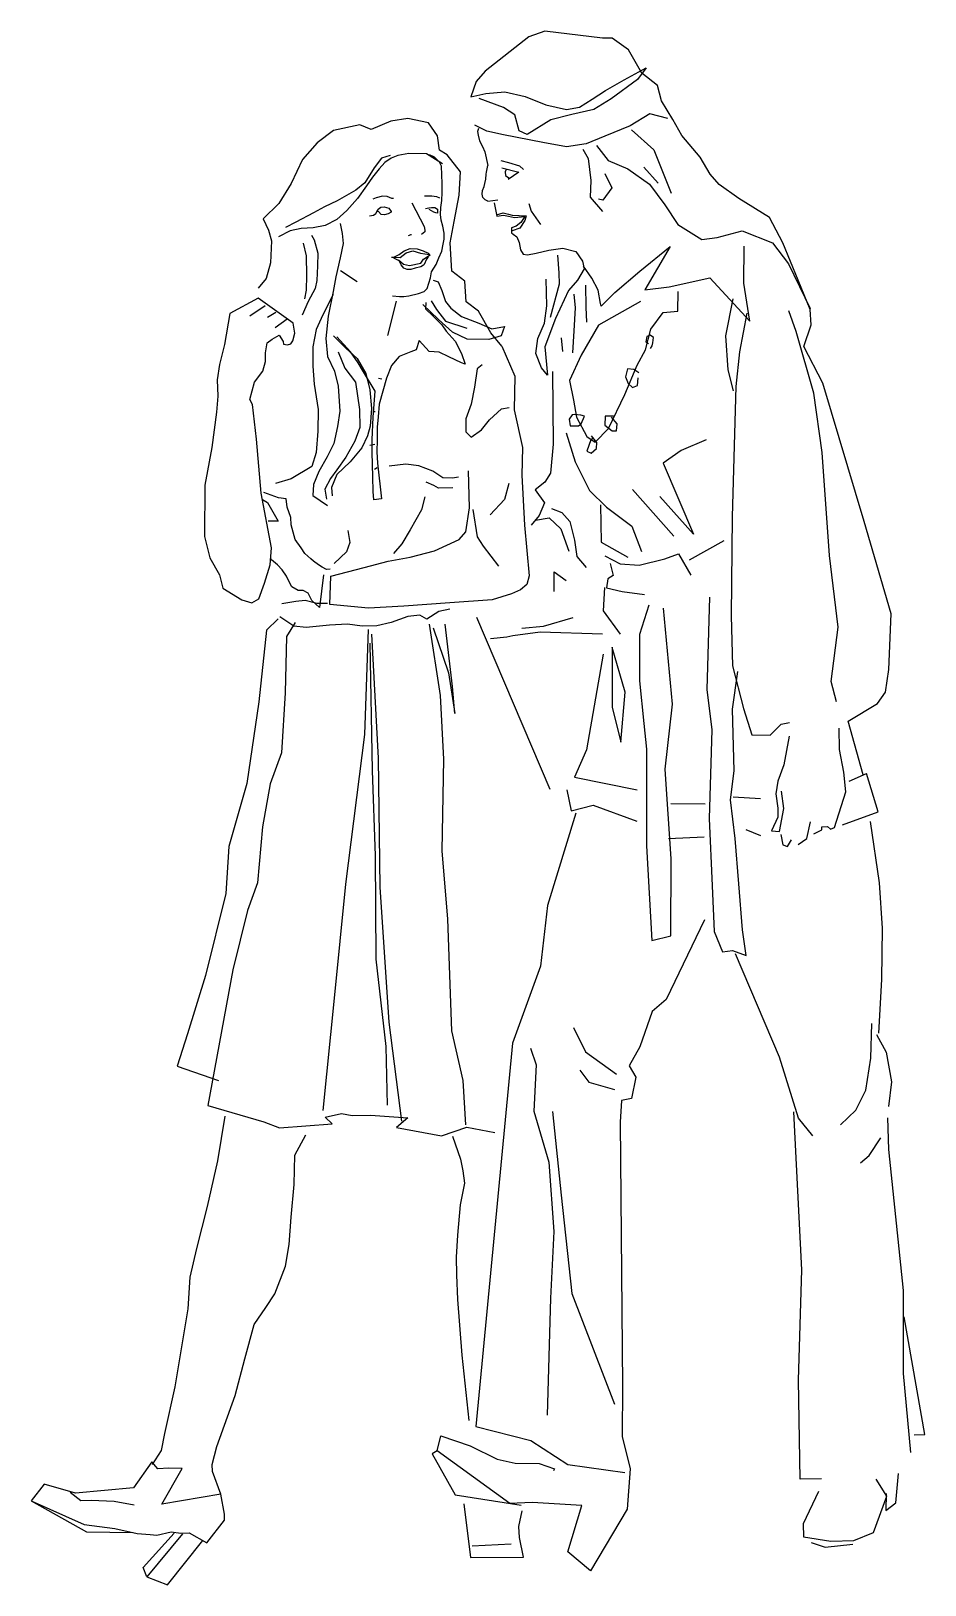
# Model space of a CAD drawing. Extents: x 10.72 to 11.68, y -2.62 to -0.94.
import ezdxf

# ---------------------------------------------------------------- set-up
doc = ezdxf.new("R2010")
doc.units = 0
doc.header["$LTSCALE"] = 100
doc.header["$MEASUREMENT"] = 0
doc.layers.add('P-PESSOA', color=2, linetype='CONTINUOUS')

msp = doc.modelspace()

# ---------------------------------------------------------------- linework, layer by layer
at = {"layer": 'P-PESSOA'}
for p, q in [((11.2537, -0.9481), (11.2066, -0.9851)), ((11.2708, -0.9418), (11.2537, -0.9481)), ((11.3331, -0.9494), (11.2708, -0.9418)), ((11.3437, -0.9495), (11.3331, -0.9494)), ((11.3611, -0.9621), (11.3437, -0.9495)), ((11.3755, -0.9872), (11.3611, -0.9621)), ((11.2066, -0.9851), (11.197, -0.9962)), ((11.3566, -0.9945), (11.3803, -0.9814)), ((11.3803, -0.9814), (11.3707, -0.9942)), ((11.3923, -1.0004), (11.3755, -0.9872)), ((11.197, -0.9962), (11.1913, -1.0126)), ((11.3364, -1.0059), (11.3566, -0.9945)), ((11.3707, -0.9942), (11.3426, -1.0149)), ((11.3968, -1.0169), (11.3923, -1.0004)), ((11.1913, -1.0126), (11.2074, -1.0093)), ((11.2265, -1.0242), (11.2002, -1.0144)), ((11.2074, -1.0093), (11.2279, -1.0072)), ((11.2279, -1.0072), (11.2497, -1.0123)), ((11.2497, -1.0123), (11.2719, -1.0214)), ((11.2719, -1.0214), (11.2942, -1.0264)), ((11.3084, -1.0238), (11.3221, -1.0151)), ((11.3221, -1.0151), (11.3364, -1.0059)), ((11.3426, -1.0149), (11.3236, -1.0264)), ((11.4089, -1.0371), (11.3968, -1.0169)), ((11.1234, -1.0362), (11.105, -1.0388)), ((11.1456, -1.0406), (11.1234, -1.0362)), ((11.2388, -1.0321), (11.2265, -1.0242)), ((11.2432, -1.0492), (11.2388, -1.0321)), ((11.2775, -1.0375), (11.2521, -1.0535)), ((11.3, -1.0319), (11.2775, -1.0375)), ((11.2942, -1.0264), (11.3084, -1.0238)), ((11.3236, -1.0264), (11.3, -1.0319)), ((11.3843, -1.0309), (11.3629, -1.044)), ((11.4035, -1.0359), (11.3843, -1.0309)), ((11.4185, -1.0543), (11.4089, -1.0371)), ((11.0431, -1.0491), (11.0257, -1.0623)), ((11.0715, -1.043), (11.0431, -1.0491)), ((11.0837, -1.0479), (11.0715, -1.043)), ((11.105, -1.0388), (11.0837, -1.0479)), ((11.1553, -1.0549), (11.1456, -1.0406)), ((11.1575, -1.0702), (11.1553, -1.0549)), ((11.2083, -1.0497), (11.1955, -1.0434)), ((11.1995, -1.047), (11.1985, -1.0501)), ((11.1985, -1.0501), (11.1991, -1.0542)), ((11.1991, -1.0542), (11.2007, -1.0601)), ((11.2266, -1.0538), (11.2083, -1.0497)), ((11.2689, -1.062), (11.2266, -1.0538)), ((11.2521, -1.0535), (11.2432, -1.0492)), ((11.3356, -1.0553), (11.3155, -1.0633)), ((11.3629, -1.044), (11.3356, -1.0553)), ((11.3645, -1.0482), (11.3884, -1.0698)), ((11.4382, -1.0776), (11.4185, -1.0543)), ((11.0257, -1.0623), (11.0097, -1.0804)), ((11.1656, -1.0751), (11.1575, -1.0702)), ((11.2007, -1.0601), (11.2038, -1.0664)), ((11.2038, -1.0664), (11.2063, -1.072)), ((11.2063, -1.072), (11.2097, -1.0866)), ((11.2942, -1.0665), (11.2689, -1.062)), ((11.3155, -1.0633), (11.2942, -1.0665)), ((11.3119, -1.0691), (11.3176, -1.0793)), ((11.3265, -1.0653), (11.3392, -1.0813)), ((11.3884, -1.0698), (11.407, -1.1165)), ((11.0097, -1.0804), (10.9975, -1.1061)), ((11.0949, -1.0787), (11.0872, -1.0891)), ((11.0984, -1.0834), (11.0924, -1.0904)), ((11.1044, -1.076), (11.0949, -1.0787)), ((11.1055, -1.0788), (11.0984, -1.0834)), ((11.1126, -1.0761), (11.1055, -1.0788)), ((11.1244, -1.0739), (11.1126, -1.0761)), ((11.1433, -1.0742), (11.1244, -1.0739)), ((11.1533, -1.0802), (11.1433, -1.0742)), ((11.1521, -1.0779), (11.1468, -1.0754)), ((11.1573, -1.0832), (11.1521, -1.0779)), ((11.1608, -1.0851), (11.1533, -1.0802)), ((11.1595, -1.0874), (11.1573, -1.0832)), ((11.1601, -1.0968), (11.1595, -1.0874)), ((11.1801, -1.0936), (11.1656, -1.0751)), ((11.2082, -1.0938), (11.2097, -1.0866)), ((11.2237, -1.0812), (11.2318, -1.0834)), ((11.2318, -1.0834), (11.2437, -1.087)), ((11.2437, -1.087), (11.2479, -1.091)), ((11.3176, -1.0793), (11.3207, -1.1029)), ((11.3392, -1.0813), (11.3603, -1.0905)), ((11.3775, -1.0885), (11.393, -1.1057)), ((11.4492, -1.096), (11.4382, -1.0776)), ((11.0769, -1.1055), (11.0673, -1.1135)), ((11.0872, -1.0891), (11.0769, -1.1055)), ((11.0852, -1.0992), (11.0787, -1.1085)), ((11.0924, -1.0904), (11.0852, -1.0992)), ((11.1604, -1.1063), (11.1601, -1.0968)), ((11.1786, -1.1188), (11.1801, -1.0936)), ((11.2063, -1.1062), (11.2074, -1.1015)), ((11.2074, -1.1015), (11.2078, -1.0962)), ((11.2078, -1.0962), (11.2082, -1.0938)), ((11.2245, -1.0894), (11.2431, -1.0938)), ((11.2292, -1.091), (11.2283, -1.0935)), ((11.2283, -1.0935), (11.2286, -1.0977)), ((11.2286, -1.0977), (11.2321, -1.1002)), ((11.2431, -1.0938), (11.2315, -1.1018)), ((11.3207, -1.1029), (11.3198, -1.121)), ((11.3355, -1.0954), (11.343, -1.1108)), ((11.3603, -1.0905), (11.3836, -1.1067)), ((11.4589, -1.1074), (11.4492, -1.096)), ((10.9975, -1.1061), (10.9842, -1.1276)), ((11.0673, -1.1135), (11.0471, -1.125)), ((11.0787, -1.1085), (11.069, -1.1225)), ((11.0891, -1.1216), (11.0855, -1.1232)), ((11.0961, -1.1199), (11.0891, -1.1216)), ((11.1009, -1.12), (11.0961, -1.1199)), ((11.106, -1.1224), (11.1009, -1.12)), ((11.1414, -1.1194), (11.1449, -1.1195)), ((11.1449, -1.1195), (11.1491, -1.1195)), ((11.1491, -1.1195), (11.1543, -1.1203)), ((11.1543, -1.1203), (11.1573, -1.1215)), ((11.1601, -1.1244), (11.1603, -1.1157)), ((11.1603, -1.1157), (11.1604, -1.1063)), ((11.1734, -1.147), (11.1786, -1.1188)), ((11.2036, -1.1178), (11.2039, -1.1137)), ((11.2041, -1.1212), (11.2036, -1.1178)), ((11.2039, -1.1137), (11.2056, -1.1093)), ((11.2065, -1.1238), (11.2041, -1.1212)), ((11.2056, -1.1093), (11.2063, -1.1062)), ((11.3198, -1.121), (11.3332, -1.1365)), ((11.343, -1.1108), (11.3334, -1.1243)), ((11.3836, -1.1067), (11.4004, -1.1293)), ((11.4799, -1.1223), (11.4589, -1.1074)), ((11.5132, -1.1429), (11.4799, -1.1223)), ((10.9842, -1.1276), (10.9675, -1.1444)), ((11.0217, -1.1376), (11.0027, -1.1479)), ((11.0336, -1.1314), (11.0217, -1.1376)), ((11.0471, -1.125), (11.0336, -1.1314)), ((11.0576, -1.1353), (11.0468, -1.145)), ((11.069, -1.1225), (11.0576, -1.1353)), ((11.0864, -1.1404), (11.0888, -1.1386)), ((11.0888, -1.1386), (11.0912, -1.1339)), ((11.0917, -1.1363), (11.0905, -1.1363)), ((11.0912, -1.1339), (11.0941, -1.1316)), ((11.0947, -1.1394), (11.0917, -1.1363)), ((11.0941, -1.1316), (11.0977, -1.1312)), ((11.0977, -1.1312), (11.103, -1.1329)), ((11.1022, -1.1388), (11.0982, -1.1399)), ((11.1053, -1.1372), (11.1022, -1.1388)), ((11.103, -1.1329), (11.1053, -1.1365)), ((11.1053, -1.1365), (11.1053, -1.1372)), ((11.1079, -1.1224), (11.106, -1.1224)), ((11.1278, -1.1269), (11.1409, -1.1524)), ((11.1424, -1.133), (11.1459, -1.1324)), ((11.1459, -1.1324), (11.1489, -1.132)), ((11.1512, -1.1372), (11.1465, -1.1343)), ((11.1489, -1.132), (11.1525, -1.132)), ((11.1535, -1.1379), (11.1512, -1.1372)), ((11.1525, -1.132), (11.1553, -1.1338)), ((11.1552, -1.138), (11.1535, -1.1379)), ((11.1553, -1.1338), (11.1552, -1.138)), ((11.1552, -1.138), (11.1552, -1.138)), ((11.1587, -1.1397), (11.1589, -1.1321)), ((11.1589, -1.1321), (11.1601, -1.1244)), ((11.2095, -1.1252), (11.2065, -1.1238)), ((11.2095, -1.1252), (11.2204, -1.1237)), ((11.2163, -1.1271), (11.2194, -1.1413)), ((11.2188, -1.1401), (11.2259, -1.1379)), ((11.2259, -1.1379), (11.2319, -1.1392)), ((11.2537, -1.1278), (11.2561, -1.1358)), ((11.2561, -1.1358), (11.2663, -1.1503)), ((11.3334, -1.1243), (11.3287, -1.123)), ((11.4004, -1.1293), (11.4142, -1.1502)), ((10.9675, -1.1444), (10.9732, -1.1563)), ((11.0027, -1.1479), (10.9914, -1.1536)), ((11.0085, -1.1545), (10.9967, -1.1572)), ((11.0215, -1.154), (11.0085, -1.1545)), ((11.0344, -1.1514), (11.0215, -1.154)), ((11.0468, -1.145), (11.0344, -1.1514)), ((11.0503, -1.1493), (11.0525, -1.1599)), ((11.0822, -1.1409), (11.0864, -1.1404)), ((11.0982, -1.1399), (11.0947, -1.1394)), ((11.1409, -1.1524), (11.1415, -1.1566)), ((11.1593, -1.1456), (11.1587, -1.1397)), ((11.1609, -1.1522), (11.1593, -1.1456)), ((11.1626, -1.1598), (11.1609, -1.1522)), ((11.1689, -1.17), (11.1734, -1.147)), ((11.2194, -1.1413), (11.2265, -1.1402)), ((11.2265, -1.1402), (11.2319, -1.1415)), ((11.2319, -1.1392), (11.2359, -1.1404)), ((11.2319, -1.1415), (11.2382, -1.1428)), ((11.2352, -1.1538), (11.2351, -1.1592)), ((11.2399, -1.1522), (11.2352, -1.1538)), ((11.244, -1.1542), (11.2358, -1.1571)), ((11.2359, -1.1404), (11.2509, -1.1409)), ((11.2382, -1.1428), (11.2495, -1.1418)), ((11.2452, -1.1481), (11.2399, -1.1522)), ((11.2494, -1.1462), (11.244, -1.1542)), ((11.2495, -1.1418), (11.2452, -1.1481)), ((11.2509, -1.1409), (11.2494, -1.1462)), ((11.4142, -1.1502), (11.4403, -1.1665)), ((11.5274, -1.1702), (11.5132, -1.1429)), ((10.9732, -1.1563), (10.9765, -1.1681)), ((10.9765, -1.1681), (10.9755, -1.1917)), ((10.9967, -1.1572), (10.9841, -1.1635)), ((11.0106, -1.1703), (11.0139, -1.184)), ((11.0195, -1.1617), (11.0224, -1.167)), ((11.0224, -1.167), (11.0262, -1.1812)), ((11.0535, -1.171), (11.0504, -1.1863)), ((11.0525, -1.1599), (11.0535, -1.171)), ((11.1249, -1.1622), (11.1237, -1.1627)), ((11.1261, -1.1616), (11.1249, -1.1622)), ((11.1273, -1.1616), (11.1261, -1.1616)), ((11.1415, -1.1583), (11.1379, -1.1612)), ((11.1415, -1.1566), (11.1415, -1.1583)), ((11.16, -1.1792), (11.1613, -1.1715)), ((11.1613, -1.1715), (11.1625, -1.1663)), ((11.1625, -1.1663), (11.1626, -1.1598)), ((11.1707, -1.2006), (11.1689, -1.17)), ((11.2351, -1.1592), (11.2368, -1.1609)), ((11.2368, -1.1609), (11.2408, -1.1638)), ((11.2408, -1.1638), (11.2432, -1.1696)), ((11.2432, -1.1696), (11.2447, -1.1775)), ((11.4403, -1.1665), (11.4568, -1.1644)), ((11.4568, -1.1644), (11.4835, -1.1572)), ((11.4835, -1.1572), (11.5163, -1.17)), ((11.5163, -1.17), (11.5336, -1.1926)), ((11.5439, -1.2104), (11.5274, -1.1702)), ((11.0139, -1.184), (11.0141, -1.2052)), ((11.0262, -1.1812), (11.026, -1.1948)), ((11.0504, -1.1863), (11.0459, -1.2069)), ((11.1057, -1.1854), (11.1081, -1.1855)), ((11.1074, -1.1855), (11.1151, -1.1861)), ((11.1081, -1.1855), (11.114, -1.1826)), ((11.1139, -1.1896), (11.1081, -1.1867)), ((11.1132, -1.1884), (11.1185, -1.1932)), ((11.114, -1.1826), (11.1193, -1.1786)), ((11.1151, -1.1861), (11.1216, -1.181)), ((11.1193, -1.1786), (11.1259, -1.1763)), ((11.1216, -1.181), (11.1287, -1.1787)), ((11.1259, -1.1763), (11.1334, -1.1765)), ((11.1287, -1.1787), (11.1369, -1.1812)), ((11.1334, -1.1765), (11.14, -1.1789)), ((11.1369, -1.1812), (11.1463, -1.1826)), ((11.1375, -1.192), (11.1403, -1.1877)), ((11.14, -1.1789), (11.1451, -1.1814)), ((11.1403, -1.1877), (11.1475, -1.1831)), ((11.1434, -1.1877), (11.1409, -1.1936)), ((11.1451, -1.1854), (11.1434, -1.1877)), ((11.1451, -1.1814), (11.1469, -1.1837)), ((11.1539, -1.1933), (11.1568, -1.1862)), ((11.1568, -1.1862), (11.16, -1.1792)), ((11.2447, -1.1775), (11.2477, -1.1823)), ((11.2477, -1.1823), (11.2524, -1.183)), ((11.2524, -1.183), (11.2618, -1.1813)), ((11.2618, -1.1813), (11.2753, -1.178)), ((11.2753, -1.178), (11.2902, -1.1759)), ((11.2847, -1.1835), (11.2862, -1.2024)), ((11.2902, -1.1759), (11.3042, -1.1796)), ((11.3042, -1.1796), (11.3117, -1.1898)), ((11.3734, -1.2007), (11.4061, -1.1742)), ((11.4061, -1.1742), (11.3789, -1.2208)), ((11.4855, -1.2137), (11.4856, -1.1737)), ((10.9755, -1.1917), (10.9705, -1.2086)), ((11.0141, -1.2052), (11.0139, -1.221)), ((11.026, -1.1948), (11.0253, -1.2106)), ((11.0507, -1.1999), (11.0688, -1.2119)), ((11.1162, -1.1939), (11.1139, -1.1896)), ((11.119, -1.1974), (11.1162, -1.1939)), ((11.1185, -1.1932), (11.1251, -1.1946)), ((11.1225, -1.1987), (11.119, -1.1974)), ((11.1267, -1.1987), (11.1225, -1.1987)), ((11.1251, -1.1946), (11.1375, -1.192)), ((11.1314, -1.1976), (11.1267, -1.1987)), ((11.1373, -1.1959), (11.1314, -1.1976)), ((11.1402, -1.1942), (11.1373, -1.1959)), ((11.1409, -1.1936), (11.1402, -1.1942)), ((11.1477, -1.2078), (11.149, -1.2014)), ((11.149, -1.2014), (11.1539, -1.1933)), ((11.1847, -1.2114), (11.1707, -1.2006)), ((11.2862, -1.2024), (11.2865, -1.2147)), ((11.3134, -1.1981), (11.3061, -1.2103)), ((11.3117, -1.1898), (11.3134, -1.1981)), ((11.3215, -1.2082), (11.3128, -1.1951)), ((11.3464, -1.2238), (11.3734, -1.2007)), ((11.5336, -1.1926), (11.5569, -1.2408)), ((10.9705, -1.2086), (10.9621, -1.219)), ((11.0139, -1.221), (11.012, -1.2304)), ((11.0233, -1.2195), (11.016, -1.2335)), ((11.0253, -1.2106), (11.0233, -1.2195)), ((11.0427, -1.2226), (11.0376, -1.2491)), ((11.0459, -1.2069), (11.0427, -1.2226)), ((11.135, -1.2248), (11.141, -1.2225)), ((11.141, -1.2225), (11.144, -1.2195)), ((11.144, -1.2195), (11.1458, -1.2137)), ((11.1458, -1.2137), (11.1477, -1.2078)), ((11.1506, -1.2102), (11.1559, -1.2121)), ((11.1559, -1.2121), (11.1598, -1.2216)), ((11.1598, -1.2216), (11.1638, -1.2334)), ((11.1862, -1.2338), (11.1847, -1.2114)), ((11.2732, -1.238), (11.2725, -1.2092)), ((11.2865, -1.2147), (11.2766, -1.2505)), ((11.2965, -1.2214), (11.2824, -1.2518)), ((11.3061, -1.2103), (11.2965, -1.2214)), ((11.3148, -1.2158), (11.3151, -1.2393)), ((11.3283, -1.2212), (11.3215, -1.2082)), ((11.331, -1.2354), (11.3283, -1.2212)), ((11.3789, -1.2208), (11.4049, -1.2177)), ((11.4049, -1.2177), (11.4486, -1.2078)), ((11.4144, -1.2437), (11.4147, -1.2226)), ((11.4486, -1.2078), (11.4919, -1.2544)), ((11.4919, -1.2544), (11.4855, -1.2137)), ((11.5569, -1.2419), (11.5439, -1.2104)), ((10.9619, -1.2296), (10.9317, -1.2463)), ((10.9695, -1.238), (10.9529, -1.249)), ((10.9998, -1.2568), (10.9619, -1.2296)), ((11.016, -1.2335), (11.0094, -1.248)), ((11.0427, -1.2257), (11.0318, -1.2479)), ((11.1109, -1.2331), (11.1014, -1.2701)), ((11.1068, -1.2272), (11.1145, -1.228)), ((11.1145, -1.228), (11.1192, -1.228)), ((11.1192, -1.228), (11.1244, -1.2274)), ((11.1244, -1.2274), (11.135, -1.2248)), ((11.1565, -1.2527), (11.1396, -1.2366)), ((11.1426, -1.2343), (11.1425, -1.2414)), ((11.1485, -1.2325), (11.1543, -1.242)), ((11.1638, -1.2334), (11.1696, -1.2406)), ((11.1995, -1.2439), (11.1862, -1.2338)), ((11.2706, -1.2568), (11.2732, -1.238)), ((11.3024, -1.2255), (11.3038, -1.2403)), ((11.3151, -1.2393), (11.316, -1.2558)), ((11.374, -1.2332), (11.3289, -1.2589)), ((11.3316, -1.2384), (11.331, -1.2354)), ((11.3316, -1.2384), (11.3464, -1.2238)), ((11.4735, -1.2305), (11.4658, -1.2704)), ((10.9317, -1.2463), (10.9258, -1.2797)), ((10.9812, -1.2452), (10.9722, -1.2505)), ((10.9933, -1.2525), (10.9803, -1.2617)), ((11.0318, -1.2479), (11.0245, -1.2636)), ((11.0376, -1.2491), (11.0349, -1.2731)), ((11.1425, -1.2414), (11.1506, -1.249)), ((11.1506, -1.249), (11.1599, -1.2586)), ((11.1543, -1.242), (11.164, -1.2546)), ((11.1716, -1.2665), (11.1565, -1.2527)), ((11.164, -1.2546), (11.1869, -1.2621)), ((11.1696, -1.2406), (11.1812, -1.2495)), ((11.1812, -1.2495), (11.2, -1.2569)), ((11.2127, -1.2672), (11.1995, -1.2439)), ((11.2824, -1.2518), (11.2709, -1.2822)), ((11.3038, -1.2403), (11.3022, -1.265)), ((11.3853, -1.2633), (11.3986, -1.2453)), ((11.3986, -1.2453), (11.4144, -1.2437)), ((11.4885, -1.2461), (11.4808, -1.2878)), ((11.5419, -1.2657), (11.534, -1.2433)), ((11.5578, -1.2584), (11.5569, -1.2419)), ((10.9772, -1.2741), (10.9848, -1.2695)), ((10.9848, -1.2695), (10.9889, -1.2766)), ((10.9995, -1.2756), (11.0014, -1.2674)), ((11.0014, -1.2674), (10.9998, -1.2568)), ((11.0245, -1.2636), (11.0211, -1.2823)), ((11.0432, -1.2704), (11.0564, -1.2836)), ((11.0617, -1.2877), (11.0467, -1.2716)), ((11.1599, -1.2586), (11.1645, -1.2652)), ((11.1645, -1.2652), (11.1743, -1.276)), ((11.1872, -1.2738), (11.1716, -1.2665)), ((11.2, -1.2569), (11.214, -1.263)), ((11.2238, -1.2702), (11.2108, -1.2742)), ((11.2248, -1.2815), (11.2127, -1.2672)), ((11.214, -1.263), (11.2276, -1.2603)), ((11.2276, -1.2603), (11.2238, -1.2702)), ((11.2633, -1.2732), (11.2706, -1.2568)), ((11.2887, -1.2724), (11.2901, -1.2872)), ((11.3022, -1.265), (11.3007, -1.2886)), ((11.3289, -1.2589), (11.3101, -1.2911)), ((11.3796, -1.2856), (11.3853, -1.2633)), ((11.381, -1.271), (11.3798, -1.2768)), ((11.3846, -1.2698), (11.381, -1.271)), ((11.3881, -1.2723), (11.3846, -1.2698)), ((11.3875, -1.2781), (11.3881, -1.2723)), ((11.4658, -1.2704), (11.4682, -1.307)), ((11.5608, -1.3321), (11.5419, -1.2657)), ((11.5499, -1.2818), (11.5578, -1.2584)), ((10.9258, -1.2797), (10.9203, -1.3014)), ((10.9698, -1.298), (10.9699, -1.2886)), ((10.9699, -1.2886), (10.9718, -1.278)), ((10.9718, -1.278), (10.9772, -1.2741)), ((10.9889, -1.2766), (10.9894, -1.2795)), ((10.9894, -1.2795), (10.9936, -1.2802)), ((10.9936, -1.2802), (10.9971, -1.2791)), ((10.9971, -1.2791), (10.9995, -1.2756)), ((11.0211, -1.2823), (11.0208, -1.303)), ((11.0349, -1.2731), (11.0369, -1.2927)), ((11.0481, -1.2875), (11.0556, -1.3052)), ((11.0564, -1.2836), (11.0687, -1.2949)), ((11.0698, -1.2996), (11.0617, -1.2877)), ((11.1265, -1.2875), (11.114, -1.2927)), ((11.1324, -1.2853), (11.1265, -1.2875)), ((11.1354, -1.2754), (11.1324, -1.2853)), ((11.1465, -1.2873), (11.1354, -1.2754)), ((11.1571, -1.288), (11.1465, -1.2873)), ((11.1676, -1.2929), (11.1571, -1.288)), ((11.1743, -1.276), (11.1811, -1.2895)), ((11.1811, -1.2895), (11.1851, -1.3009)), ((11.2108, -1.2742), (11.1872, -1.2738)), ((11.2248, -1.2815), (11.2386, -1.314)), ((11.2613, -1.2896), (11.2633, -1.2732)), ((11.2675, -1.305), (11.2613, -1.2896)), ((11.2709, -1.2822), (11.2739, -1.3129)), ((11.3706, -1.3019), (11.3796, -1.2856)), ((11.3798, -1.2768), (11.3828, -1.2786)), ((11.385, -1.284), (11.3867, -1.281)), ((11.3867, -1.281), (11.3875, -1.2781)), ((11.4808, -1.2878), (11.4767, -1.3249)), ((11.5704, -1.3215), (11.5499, -1.2818)), ((10.9203, -1.3014), (10.9177, -1.3179)), ((10.9672, -1.3086), (10.9698, -1.298)), ((11.0208, -1.303), (11.0224, -1.3226)), ((11.0369, -1.2927), (11.0443, -1.3086)), ((11.0556, -1.3052), (11.0671, -1.3202)), ((11.0687, -1.2949), (11.0779, -1.311)), ((11.0755, -1.3091), (11.0698, -1.2996)), ((11.1056, -1.3025), (11.1002, -1.316)), ((11.114, -1.2927), (11.1056, -1.3025)), ((11.181, -1.2996), (11.1676, -1.2929)), ((11.1851, -1.3009), (11.181, -1.2996)), ((11.198, -1.3058), (11.1953, -1.3258)), ((11.2033, -1.3017), (11.198, -1.3058)), ((11.2739, -1.3129), (11.2675, -1.305)), ((11.3101, -1.2911), (11.2974, -1.3184)), ((11.3572, -1.3337), (11.3706, -1.3019)), ((11.36, -1.306), (11.358, -1.3147)), ((11.367, -1.3066), (11.36, -1.306)), ((11.3722, -1.3102), (11.367, -1.3066)), ((10.9177, -1.3179), (10.9186, -1.3356)), ((10.9531, -1.3391), (10.9582, -1.3204)), ((10.9582, -1.3204), (10.9672, -1.3086)), ((11.0224, -1.3226), (11.0266, -1.3497)), ((11.0443, -1.3086), (11.0482, -1.3246)), ((11.0671, -1.3202), (11.0714, -1.3497)), ((11.0882, -1.33), (11.0755, -1.3091)), ((11.0779, -1.311), (11.0823, -1.3287)), ((11.0919, -1.3159), (11.0954, -1.3166)), ((11.1002, -1.316), (11.0926, -1.3442)), ((11.2386, -1.314), (11.238, -1.35)), ((11.2792, -1.3087), (11.2798, -1.3871)), ((11.2974, -1.3184), (11.3017, -1.3399)), ((11.358, -1.3147), (11.3609, -1.3219)), ((11.3609, -1.3219), (11.3655, -1.3261)), ((11.3708, -1.3238), (11.3716, -1.3156)), ((11.4682, -1.307), (11.4738, -1.3296)), ((11.6152, -1.4707), (11.5704, -1.3215)), ((10.9186, -1.3356), (10.9171, -1.3527)), ((10.9561, -1.3444), (10.9531, -1.3391)), ((11.0482, -1.3246), (11.0502, -1.3517)), ((11.0823, -1.3287), (11.0843, -1.3487)), ((11.0859, -1.3582), (11.0882, -1.33)), ((11.1953, -1.3258), (11.1915, -1.344)), ((11.3017, -1.3399), (11.305, -1.3581)), ((11.3394, -1.3704), (11.3572, -1.3337)), ((11.3655, -1.3261), (11.3708, -1.3238)), ((11.4767, -1.3249), (11.4728, -1.4655)), ((11.5699, -1.3963), (11.5608, -1.3321)), ((10.9171, -1.3527), (10.9123, -1.3908)), ((10.9602, -1.3816), (10.9561, -1.3444)), ((11.0266, -1.3497), (11.0263, -1.3732)), ((11.0502, -1.3517), (11.0475, -1.3682)), ((11.0714, -1.3497), (11.0716, -1.3692)), ((11.0843, -1.3487), (11.0829, -1.3676)), ((11.0855, -1.3518), (11.0883, -1.3518)), ((11.0926, -1.3442), (11.0913, -1.3578)), ((11.1915, -1.344), (11.1859, -1.3597)), ((11.2113, -1.3608), (11.2244, -1.3492)), ((11.2244, -1.3492), (11.2327, -1.3475)), ((11.238, -1.35), (11.2468, -1.3908)), ((11.3003, -1.3556), (11.2972, -1.3603)), ((11.3027, -1.3552), (11.3003, -1.3556)), ((11.3097, -1.3558), (11.3027, -1.3552)), ((11.3138, -1.357), (11.3097, -1.3558)), ((11.3361, -1.3569), (11.3355, -1.3668)), ((11.345, -1.357), (11.3361, -1.3569)), ((11.0263, -1.3732), (11.0247, -1.3961)), ((11.0475, -1.3682), (11.0437, -1.3865)), ((11.0716, -1.3692), (11.0661, -1.3838)), ((11.0829, -1.3676), (11.0797, -1.3781)), ((11.085, -1.3824), (11.0859, -1.3582)), ((11.0904, -1.3688), (11.0902, -1.3825)), ((11.0913, -1.3578), (11.0904, -1.3688)), ((11.1859, -1.3597), (11.1857, -1.3739)), ((11.1915, -1.3798), (11.2029, -1.3718)), ((11.2029, -1.3718), (11.2113, -1.3608)), ((11.2972, -1.3603), (11.2983, -1.3674)), ((11.2983, -1.3674), (11.3072, -1.3675)), ((11.305, -1.3581), (11.3164, -1.3789)), ((11.3072, -1.3675), (11.3101, -1.3652)), ((11.3101, -1.3652), (11.3138, -1.357)), ((11.3251, -1.385), (11.3394, -1.3704)), ((11.3355, -1.3668), (11.3436, -1.3728)), ((11.3489, -1.3653), (11.3427, -1.3582)), ((11.3436, -1.3728), (11.3483, -1.3729)), ((11.3483, -1.3729), (11.3489, -1.3653)), ((10.9652, -1.4399), (10.9602, -1.3816)), ((11.0437, -1.3865), (11.0364, -1.401)), ((11.0661, -1.3838), (11.0564, -1.4013)), ((11.0797, -1.3781), (11.0736, -1.391)), ((11.0825, -1.3882), (11.0878, -1.3871)), ((11.0848, -1.3958), (11.085, -1.3824)), ((11.0902, -1.3825), (11.09, -1.3954)), ((11.1857, -1.3739), (11.1915, -1.3798)), ((11.2798, -1.3871), (11.277, -1.4183)), ((11.2941, -1.3751), (11.3036, -1.4063)), ((11.3204, -1.3825), (11.3162, -1.3947)), ((11.3164, -1.3789), (11.3251, -1.385)), ((11.3235, -1.3807), (11.3204, -1.3825)), ((11.3269, -1.3855), (11.3212, -1.3783)), ((11.3268, -1.392), (11.3269, -1.3855)), ((11.4447, -1.3826), (11.4179, -1.394)), ((10.9123, -1.3908), (10.9046, -1.4314)), ((11.0247, -1.3961), (11.0198, -1.4113)), ((11.0364, -1.401), (11.0273, -1.4168)), ((11.0611, -1.4061), (11.0467, -1.42)), ((11.0564, -1.4013), (11.0468, -1.4148)), ((11.0736, -1.391), (11.0611, -1.4061)), ((11.0855, -1.4224), (11.0848, -1.3958)), ((11.09, -1.3954), (11.0905, -1.4077)), ((11.2468, -1.3908), (11.2463, -1.4207)), ((11.3036, -1.4063), (11.3191, -1.4372)), ((11.3162, -1.3947), (11.3209, -1.3967)), ((11.3209, -1.3967), (11.3268, -1.392)), ((11.4179, -1.394), (11.3984, -1.4078)), ((11.5776, -1.5071), (11.5699, -1.3963)), ((11.0198, -1.4113), (10.9977, -1.4246)), ((11.0273, -1.4168), (11.0218, -1.4308)), ((11.0468, -1.4148), (11.0401, -1.4241)), ((11.0467, -1.42), (11.0411, -1.434)), ((11.0858, -1.4382), (11.0855, -1.4224)), ((11.0874, -1.4142), (11.0904, -1.4124)), ((11.0905, -1.4077), (11.0951, -1.4461)), ((11.1211, -1.4088), (11.1034, -1.4109)), ((11.1352, -1.4107), (11.1211, -1.4088)), ((11.1504, -1.4164), (11.1352, -1.4107)), ((11.1609, -1.4236), (11.1504, -1.4164)), ((11.1715, -1.4238), (11.1609, -1.4236)), ((11.1779, -1.4227), (11.1715, -1.4238)), ((11.1898, -1.4558), (11.1886, -1.4158)), ((11.2463, -1.4207), (11.249, -1.4744)), ((11.277, -1.4183), (11.2709, -1.4282)), ((11.3984, -1.4078), (11.4313, -1.4843)), ((10.9046, -1.4314), (10.9044, -1.4867)), ((10.9766, -1.4989), (10.9652, -1.4399)), ((10.984, -1.4449), (10.9681, -1.4394)), ((10.9977, -1.4246), (10.9807, -1.4295)), ((11.0218, -1.4308), (11.021, -1.4426)), ((11.0401, -1.4241), (11.034, -1.4357)), ((11.034, -1.4357), (11.0357, -1.4464)), ((11.0411, -1.434), (11.0417, -1.4429)), ((11.0868, -1.4472), (11.0858, -1.4382)), ((11.1513, -1.4317), (11.1431, -1.428)), ((11.1565, -1.4346), (11.1513, -1.4317)), ((11.1718, -1.4344), (11.1565, -1.4346)), ((11.2321, -1.4294), (11.2276, -1.447)), ((11.2709, -1.4282), (11.2607, -1.4363)), ((11.2607, -1.4363), (11.2706, -1.4505)), ((11.3191, -1.4372), (11.3376, -1.4551)), ((11.3655, -1.4362), (11.4101, -1.4863)), ((10.9666, -1.447), (10.9721, -1.4501)), ((10.9721, -1.4501), (10.9836, -1.4703)), ((10.9922, -1.4462), (10.984, -1.4449)), ((10.9932, -1.4551), (10.9922, -1.4462)), ((10.9971, -1.4663), (10.9932, -1.4551)), ((11.021, -1.4426), (11.0368, -1.4534)), ((11.0951, -1.4461), (11.0868, -1.4472)), ((11.1417, -1.4438), (11.138, -1.4579)), ((11.1859, -1.4817), (11.1898, -1.4558)), ((11.2276, -1.447), (11.212, -1.4632)), ((11.2706, -1.4505), (11.265, -1.4641)), ((11.2781, -1.4565), (11.2893, -1.4609)), ((11.3311, -1.4527), (11.3316, -1.4927)), ((11.3376, -1.4551), (11.3649, -1.4755)), ((11.4313, -1.4843), (11.3948, -1.4437)), ((10.9836, -1.4703), (10.973, -1.4701)), ((10.9976, -1.474), (10.9971, -1.4663)), ((11.0021, -1.4899), (10.9976, -1.474)), ((11.138, -1.4579), (11.1259, -1.4796)), ((11.1933, -1.4576), (11.198, -1.4871)), ((11.265, -1.4641), (11.2561, -1.4745)), ((11.2609, -1.4692), (11.2756, -1.4666)), ((11.2756, -1.4666), (11.2883, -1.4786)), ((11.2893, -1.4609), (11.2979, -1.4705)), ((11.2979, -1.4705), (11.3029, -1.4906)), ((11.4728, -1.4655), (11.4717, -1.5721)), ((11.6442, -1.57), (11.6152, -1.4707)), ((10.9044, -1.4867), (10.91, -1.5096)), ((11.0083, -1.4989), (11.0021, -1.4899)), ((11.0587, -1.4802), (11.0609, -1.4932)), ((11.1259, -1.4796), (11.1167, -1.4947)), ((11.1519, -1.5023), (11.1787, -1.4898)), ((11.1787, -1.4898), (11.1859, -1.4817)), ((11.198, -1.4871), (11.2044, -1.4973)), ((11.249, -1.4744), (11.2541, -1.5291)), ((11.2883, -1.4786), (11.2969, -1.5027)), ((11.3029, -1.4906), (11.3055, -1.5083)), ((11.3649, -1.4755), (11.375, -1.5028)), ((10.9751, -1.5172), (10.9766, -1.4989)), ((11.0124, -1.5049), (11.0083, -1.4989)), ((11.0187, -1.5108), (11.0124, -1.5049)), ((11.0572, -1.5032), (11.0441, -1.5159)), ((11.0609, -1.4932), (11.0572, -1.5032)), ((11.1167, -1.4947), (11.1078, -1.5052)), ((11.1259, -1.509), (11.1519, -1.5023)), ((11.2044, -1.4973), (11.2211, -1.5187)), ((11.3316, -1.4927), (11.3603, -1.5091)), ((11.3356, -1.5075), (11.352, -1.516)), ((11.4003, -1.5109), (11.415, -1.5053)), ((11.415, -1.5053), (11.4283, -1.5283)), ((11.4267, -1.5118), (11.4642, -1.4912)), ((11.587, -1.5845), (11.5776, -1.5071)), ((10.91, -1.5096), (10.9203, -1.5281)), ((10.9689, -1.5371), (10.9751, -1.5172)), ((10.9764, -1.5119), (10.9756, -1.5104)), ((10.9828, -1.5173), (10.9764, -1.5119)), ((10.988, -1.5226), (10.9828, -1.5173)), ((10.9926, -1.5293), (10.988, -1.5226)), ((11.0217, -1.5132), (11.0187, -1.5108)), ((11.0269, -1.5174), (11.0217, -1.5132)), ((11.031, -1.5198), (11.0269, -1.5174)), ((11.0357, -1.5222), (11.031, -1.5198)), ((11.0398, -1.5218), (11.0357, -1.5222)), ((11.0403, -1.5293), (11.0763, -1.52)), ((11.0763, -1.52), (11.1023, -1.5133)), ((11.1023, -1.5133), (11.1259, -1.509)), ((11.3055, -1.5083), (11.3154, -1.5202)), ((11.3414, -1.5159), (11.3447, -1.5289)), ((11.352, -1.516), (11.3725, -1.5175)), ((11.3725, -1.5175), (11.4003, -1.5109)), ((10.9203, -1.5281), (10.9241, -1.5423)), ((10.9627, -1.554), (10.9689, -1.5371)), ((10.9948, -1.534), (10.9926, -1.5293)), ((10.9983, -1.5411), (10.9948, -1.534)), ((11.0053, -1.5448), (10.9983, -1.5411)), ((11.0326, -1.528), (11.028, -1.5633)), ((11.0392, -1.5599), (11.0403, -1.5293)), ((11.2516, -1.5385), (11.2449, -1.5443)), ((11.2541, -1.5291), (11.2516, -1.5385)), ((11.2809, -1.546), (11.2812, -1.5249)), ((11.2812, -1.5249), (11.294, -1.534)), ((11.3388, -1.5323), (11.3374, -1.5422)), ((11.3447, -1.5289), (11.3388, -1.5323)), ((10.9241, -1.5423), (10.9446, -1.5549)), ((10.9446, -1.5549), (10.9551, -1.5581)), ((10.9551, -1.5581), (10.9627, -1.554)), ((10.9874, -1.5591), (11.0027, -1.5565)), ((11.0027, -1.5565), (11.0128, -1.5555)), ((11.0106, -1.5449), (11.0053, -1.5448)), ((11.0158, -1.5478), (11.0106, -1.5449)), ((11.0128, -1.5555), (11.0251, -1.5585)), ((11.0199, -1.5556), (11.0158, -1.5478)), ((11.028, -1.5633), (11.0199, -1.5556)), ((11.2141, -1.5551), (11.1687, -1.5584)), ((11.2349, -1.5484), (11.2141, -1.5551)), ((11.2449, -1.5443), (11.2349, -1.5484)), ((11.3351, -1.5417), (11.334, -1.5669)), ((11.3374, -1.5422), (11.3544, -1.546)), ((11.3544, -1.546), (11.3785, -1.5494)), ((11.4484, -1.5522), (11.4457, -1.6517)), ((11.0006, -1.5835), (10.9855, -1.5732)), ((11.0251, -1.5585), (11.0368, -1.5587)), ((11.081, -1.5641), (11.0392, -1.5599)), ((11.1192, -1.5618), (11.081, -1.5641)), ((11.1232, -1.573), (11.1055, -1.5793)), ((11.1687, -1.5584), (11.1192, -1.5618)), ((11.1362, -1.5715), (11.1232, -1.573)), ((11.1437, -1.5757), (11.1362, -1.5715)), ((11.1568, -1.5676), (11.1437, -1.5757)), ((11.1686, -1.565), (11.1568, -1.5676)), ((11.1974, -1.5737), (11.2764, -1.7592)), ((11.2697, -1.5835), (11.3016, -1.5741)), ((11.334, -1.5669), (11.352, -1.5919)), ((11.3831, -1.5606), (11.3731, -1.5922)), ((11.4085, -1.6676), (11.3988, -1.5639)), ((11.4717, -1.5721), (11.4732, -1.6262)), ((11.6416, -1.63), (11.6442, -1.57)), ((10.9711, -1.5878), (10.9629, -1.6648)), ((10.9836, -1.5755), (10.9711, -1.5878)), ((11.0019, -1.5794), (10.9927, -1.5945)), ((11.0136, -1.5849), (11.0006, -1.5835)), ((11.0388, -1.5823), (11.0136, -1.5849)), ((11.0583, -1.5814), (11.0388, -1.5823)), ((11.0741, -1.5835), (11.0583, -1.5814)), ((11.0901, -1.5831), (11.0741, -1.5835)), ((11.0806, -1.5871), (11.0765, -1.7001)), ((11.1055, -1.5793), (11.0901, -1.5831)), ((11.1584, -1.6583), (11.1466, -1.5811)), ((11.1506, -1.5852), (11.167, -1.6337)), ((11.1715, -1.6486), (11.1636, -1.5814)), ((11.2366, -1.5936), (11.2661, -1.5894)), ((11.2461, -1.5855), (11.2697, -1.5835)), ((11.2661, -1.5894), (11.3331, -1.5916)), ((11.5795, -1.6432), (11.587, -1.5845)), ((10.9927, -1.5945), (10.9913, -1.6552)), ((11.0853, -1.7391), (11.0827, -1.6018)), ((11.0841, -1.5919), (11.0914, -1.7257)), ((11.2123, -1.5968), (11.23, -1.5947)), ((11.23, -1.5947), (11.2366, -1.5936)), ((11.3435, -1.6059), (11.3437, -1.6708)), ((11.3574, -1.6544), (11.3435, -1.6065)), ((11.3731, -1.5922), (11.3729, -1.6423)), ((11.334, -1.6135), (11.3159, -1.7168)), ((11.167, -1.6337), (11.1739, -1.6776)), ((11.4731, -1.6728), (11.479, -1.6322)), ((11.4732, -1.6262), (11.4849, -1.6723)), ((11.6382, -1.6547), (11.6416, -1.63)), ((10.9913, -1.6552), (10.9872, -1.7199)), ((11.162, -1.7268), (11.1584, -1.6583)), ((11.1739, -1.6776), (11.1715, -1.6486)), ((11.353, -1.7086), (11.3574, -1.6544)), ((11.3729, -1.6423), (11.3775, -1.6883)), ((11.4457, -1.6517), (11.4509, -1.6953)), ((11.5851, -1.665), (11.5795, -1.6432)), ((11.6293, -1.6668), (11.6382, -1.6547)), ((10.9629, -1.6648), (10.9497, -1.7529)), ((11.3437, -1.6708), (11.353, -1.7086)), ((11.4008, -1.7376), (11.4085, -1.6676)), ((11.4749, -1.7393), (11.4731, -1.6728)), ((11.4849, -1.6723), (11.4939, -1.7007)), ((11.5977, -1.6859), (11.6293, -1.6668)), ((11.3775, -1.6883), (11.3806, -1.7161)), ((11.5139, -1.701), (11.5258, -1.6889)), ((11.5258, -1.6889), (11.5346, -1.6872)), ((11.614, -1.7438), (11.5977, -1.6859)), ((11.0765, -1.7001), (11.0563, -1.8617)), ((11.4509, -1.6953), (11.4482, -1.7906)), ((11.4939, -1.7007), (11.5139, -1.701)), ((11.5344, -1.702), (11.5287, -1.733)), ((11.5885, -1.7163), (11.5882, -1.6934)), ((10.9872, -1.7199), (10.9749, -1.7533)), ((11.3159, -1.7168), (11.303, -1.746)), ((11.3806, -1.7161), (11.3804, -1.7632)), ((11.5933, -1.7406), (11.5885, -1.7163)), ((11.0886, -1.8309), (11.0853, -1.7391)), ((11.0914, -1.7257), (11.0933, -1.8646)), ((11.1605, -1.8257), (11.162, -1.7268)), ((11.407, -1.8342), (11.4008, -1.7376)), ((11.4709, -1.7705), (11.4749, -1.7393)), ((11.5287, -1.733), (11.5219, -1.7506)), ((11.5953, -1.7618), (11.5933, -1.7406)), ((10.9497, -1.7529), (10.9303, -1.8209)), ((10.9749, -1.7533), (10.9666, -1.7996)), ((11.303, -1.746), (11.3705, -1.76)), ((11.5219, -1.7506), (11.52, -1.7642)), ((11.599, -1.7506), (11.6175, -1.7422)), ((11.6303, -1.7836), (11.6175, -1.7422)), ((11.2945, -1.76), (11.2995, -1.7824)), ((11.3804, -1.7632), (11.3807, -1.8202)), ((11.4068, -1.7747), (11.4438, -1.7748)), ((11.4762, -1.8123), (11.4709, -1.7705)), ((11.474, -1.7675), (11.5034, -1.7691)), ((11.52, -1.7642), (11.5221, -1.7795)), ((11.5285, -1.7801), (11.5259, -1.7613)), ((11.583, -1.8005), (11.5953, -1.7618)), ((11.3042, -1.7849), (11.2737, -1.8844)), ((11.2995, -1.7824), (11.3232, -1.7764)), ((11.3232, -1.7764), (11.37, -1.7936)), ((11.4482, -1.7906), (11.4513, -1.8632)), ((11.5219, -1.7894), (11.5151, -1.8041)), ((11.5221, -1.7795), (11.5219, -1.7894)), ((11.524, -1.8048), (11.5285, -1.7801)), ((11.5919, -1.7976), (11.6303, -1.7836)), ((10.9666, -1.7996), (10.9615, -1.8602)), ((11.4876, -1.8025), (11.5033, -1.8092)), ((11.5151, -1.8041), (11.524, -1.8048)), ((11.5252, -1.8078), (11.5273, -1.819)), ((11.5534, -1.8123), (11.5572, -1.7942)), ((11.561, -1.8072), (11.5695, -1.8031)), ((11.5695, -1.7996), (11.5754, -1.7992)), ((11.5695, -1.8031), (11.5695, -1.7996)), ((11.5754, -1.7992), (11.5789, -1.8021)), ((11.5789, -1.8021), (11.583, -1.8005)), ((11.6315, -1.8601), (11.6219, -1.794)), ((10.9303, -1.8209), (10.9272, -1.8715)), ((11.1664, -1.8993), (11.1605, -1.8257)), ((11.3807, -1.8202), (11.3862, -1.9222)), ((11.4044, -1.8123), (11.4427, -1.8106)), ((11.4801, -1.8613), (11.4762, -1.8123)), ((11.5273, -1.819), (11.5325, -1.8209)), ((11.5325, -1.8209), (11.5368, -1.8139)), ((11.5438, -1.8187), (11.5534, -1.8123)), ((11.0892, -1.9423), (11.0886, -1.8309)), ((11.4069, -1.9171), (11.407, -1.8342)), ((10.9272, -1.8715), (10.9053, -1.9599)), ((10.9615, -1.8602), (10.9504, -1.89)), ((11.0563, -1.8617), (11.0438, -1.9845)), ((11.0933, -1.8646), (11.1028, -2.0103)), ((11.4513, -1.8632), (11.4534, -1.9126)), ((11.484, -1.9108), (11.4801, -1.8613)), ((11.6349, -1.9089), (11.6315, -1.8601)), ((10.9504, -1.89), (10.9348, -1.954)), ((11.2737, -1.8844), (11.2663, -1.9498)), ((11.1709, -2.0196), (11.1664, -1.8993)), ((11.443, -1.9), (11.4016, -1.986)), ((11.6341, -1.9642), (11.6349, -1.9089)), ((11.3862, -1.9222), (11.4069, -1.9171)), ((11.4534, -1.9126), (11.4625, -1.9345)), ((11.4878, -1.9384), (11.484, -1.9108)), ((11.1, -2.0366), (11.0892, -1.9423)), ((11.4625, -1.9345), (11.4731, -1.933)), ((11.4731, -1.933), (11.4878, -1.9384)), ((11.5238, -2.0479), (11.4766, -1.9366)), ((10.9053, -1.9599), (10.886, -2.0227)), ((10.9348, -1.954), (10.9078, -2.1002)), ((11.2663, -1.9498), (11.2361, -2.0329)), ((11.6308, -2.022), (11.6341, -1.9642)), ((11.0438, -1.9845), (11.0318, -2.1057)), ((11.4016, -1.986), (11.3868, -1.9987)), ((11.3868, -1.9987), (11.3733, -2.0368)), ((10.886, -2.0227), (10.8748, -2.0578)), ((11.1028, -2.0103), (11.1164, -2.1169)), ((11.183, -2.0732), (11.1709, -2.0196)), ((11.3018, -2.0162), (11.3148, -2.0423)), ((11.6221, -2.049), (11.6232, -2.0118)), ((11.6284, -2.0237), (11.6387, -2.0427)), ((11.1014, -2.0997), (11.1, -2.0366)), ((11.2361, -2.0329), (11.1967, -2.4461)), ((11.2555, -2.0385), (11.2616, -2.0563)), ((11.3148, -2.0423), (11.3481, -2.0664)), ((11.3733, -2.0368), (11.3617, -2.0572)), ((11.6387, -2.0427), (11.6446, -2.0745)), ((10.8748, -2.0578), (10.9193, -2.0733)), ((11.2616, -2.0563), (11.2592, -2.1062)), ((11.3617, -2.0572), (11.3692, -2.0697)), ((11.5444, -2.1137), (11.5238, -2.0479)), ((11.6169, -2.0835), (11.6221, -2.049)), ((11.1858, -2.121), (11.183, -2.0732)), ((11.3086, -2.0622), (11.3185, -2.0748)), ((11.3185, -2.0748), (11.346, -2.0828)), ((11.3692, -2.0697), (11.3642, -2.0925)), ((11.6446, -2.0745), (11.6413, -2.1011)), ((11.3642, -2.0925), (11.3535, -2.0947)), ((11.606, -2.1052), (11.6169, -2.0835)), ((10.9078, -2.1002), (10.9681, -2.1176)), ((11.0341, -2.1128), (11.0518, -2.1089)), ((11.0518, -2.1089), (11.0635, -2.1109)), ((11.0635, -2.1109), (11.083, -2.1105)), ((11.083, -2.1105), (11.1235, -2.1135)), ((11.2592, -2.1062), (11.2753, -2.1613)), ((11.2792, -2.1065), (11.2884, -2.1968)), ((11.3535, -2.0947), (11.352, -2.1182)), ((11.5478, -2.2774), (11.5393, -2.107)), ((11.5897, -2.1208), (11.606, -2.1052)), ((10.9186, -2.1597), (10.9265, -2.1116)), ((10.9681, -2.1176), (10.9851, -2.1243)), ((10.9851, -2.1243), (11.0417, -2.12)), ((11.0417, -2.12), (11.0341, -2.1128)), ((11.1235, -2.1135), (11.1111, -2.1239)), ((11.1111, -2.1239), (11.1597, -2.1329)), ((11.1597, -2.1329), (11.1869, -2.1234)), ((11.1869, -2.1234), (11.217, -2.1291)), ((11.352, -2.1182), (11.3546, -2.4022)), ((11.5596, -2.1328), (11.5444, -2.1137)), ((11.6418, -2.1475), (11.6405, -2.1133)), ((11.0017, -2.1535), (11.0133, -2.1318)), ((11.1715, -2.1331), (11.18, -2.1579)), ((11.6205, -2.1542), (11.6331, -2.1351)), ((10.9073, -2.209), (10.9186, -2.1597)), ((11.0007, -2.1852), (11.0017, -2.1535)), ((11.18, -2.1579), (11.1827, -2.1704)), ((11.611, -2.1618), (11.6205, -2.1542)), ((11.6576, -2.2996), (11.6418, -2.1475)), ((11.1827, -2.1704), (11.1843, -2.1839)), ((11.2753, -2.1613), (11.2807, -2.236)), ((10.9977, -2.2205), (11.0007, -2.1852)), ((11.1843, -2.1839), (11.1797, -2.2074)), ((10.896, -2.2542), (10.9073, -2.209)), ((11.1797, -2.2074), (11.1769, -2.2398)), ((11.2884, -2.1968), (11.3002, -2.3029)), ((10.9954, -2.2499), (10.9977, -2.2205)), ((11.1769, -2.2398), (11.1753, -2.2638)), ((11.2807, -2.236), (11.2772, -2.3078)), ((10.8889, -2.2852), (10.896, -2.2542)), ((10.9915, -2.2734), (10.9954, -2.2499)), ((10.98, -2.3031), (10.9915, -2.2734)), ((11.1753, -2.2638), (11.1757, -2.2827)), ((11.5442, -2.3962), (11.5478, -2.2774)), ((10.8867, -2.3193), (10.8889, -2.2852)), ((11.1757, -2.2827), (11.177, -2.3092)), ((10.9703, -2.3178), (10.98, -2.3031)), ((11.177, -2.3092), (11.1814, -2.3693)), ((11.2772, -2.3078), (11.2734, -2.4338)), ((11.3002, -2.3029), (11.3461, -2.422)), ((11.6574, -2.3892), (11.6576, -2.2996)), ((10.8725, -2.4034), (10.8867, -2.3193)), ((10.9576, -2.3364), (10.9703, -2.3178)), ((11.6805, -2.4548), (11.6583, -2.3279)), ((10.9476, -2.3734), (10.9576, -2.3364)), ((10.9371, -2.4126), (10.9476, -2.3734)), ((11.1814, -2.3693), (11.1891, -2.4396)), ((11.6654, -2.4741), (11.6574, -2.3892)), ((10.8616, -2.4538), (10.8725, -2.4034)), ((11.3546, -2.4022), (11.3543, -2.4568)), ((11.5461, -2.5028), (11.5442, -2.3962)), ((10.9174, -2.4676), (10.9371, -2.4126)), ((10.8578, -2.4721), (10.8616, -2.4538)), ((11.1551, -2.4725), (11.1589, -2.4561)), ((11.1589, -2.4561), (11.1905, -2.4672)), ((11.1967, -2.4461), (11.256, -2.4612)), ((11.256, -2.4612), (11.2956, -2.4872)), ((11.3543, -2.4568), (11.3631, -2.4917)), ((11.6688, -2.4553), (11.6805, -2.4548)), ((10.8481, -2.4872), (10.8578, -2.4721)), ((10.9124, -2.4871), (10.9174, -2.4676)), ((11.1551, -2.4725), (11.1497, -2.4755)), ((11.1497, -2.4755), (11.1744, -2.5199)), ((11.2331, -2.5291), (11.1551, -2.4725)), ((11.1905, -2.4672), (11.2197, -2.4813)), ((10.8475, -2.4842), (10.8277, -2.5122)), ((10.8539, -2.492), (10.8475, -2.4842)), ((10.8657, -2.491), (10.8539, -2.492)), ((10.8581, -2.5298), (10.88, -2.4913)), ((10.88, -2.4913), (10.8657, -2.491)), ((10.9128, -2.4946), (10.9124, -2.4871)), ((10.9218, -2.519), (10.9128, -2.4946)), ((11.2197, -2.4813), (11.2391, -2.4856)), ((11.2391, -2.4856), (11.265, -2.486)), ((11.265, -2.486), (11.2814, -2.4917)), ((11.2814, -2.4917), (11.2802, -2.494)), ((11.2802, -2.494), (11.2802, -2.494)), ((11.2956, -2.4872), (11.3572, -2.4957)), ((11.3631, -2.4917), (11.3596, -2.5352)), ((10.7313, -2.5083), (10.7174, -2.5264)), ((10.7652, -2.5182), (10.7313, -2.5083)), ((10.8277, -2.5122), (10.7652, -2.5182)), ((11.5692, -2.5025), (11.5461, -2.5028)), ((11.6395, -2.5213), (11.628, -2.5029)), ((11.6493, -2.5285), (11.6521, -2.4968)), ((10.7174, -2.5264), (10.7769, -2.5596)), ((10.7174, -2.5264), (10.7746, -2.552)), ((10.7594, -2.517), (10.771, -2.5261)), ((10.771, -2.5261), (10.7821, -2.5256)), ((10.7821, -2.5256), (10.8068, -2.5266)), ((10.8068, -2.5266), (10.8286, -2.5305)), ((10.9218, -2.519), (10.8581, -2.5298)), ((10.9257, -2.5408), (10.9218, -2.519)), ((11.1744, -2.5199), (11.2455, -2.5311)), ((11.1836, -2.5295), (11.191, -2.5873)), ((11.2573, -2.5283), (11.2331, -2.5291)), ((11.3107, -2.5315), (11.2573, -2.5283)), ((11.5659, -2.5161), (11.5494, -2.5512)), ((11.6253, -2.5606), (11.6395, -2.5213)), ((11.6389, -2.5184), (11.6386, -2.5366)), ((11.6386, -2.5366), (11.6493, -2.5285)), ((10.9256, -2.5473), (10.9257, -2.5408)), ((11.2428, -2.5539), (11.2466, -2.537)), ((11.2958, -2.5813), (11.3107, -2.5315)), ((11.3596, -2.5352), (11.3202, -2.6017)), ((10.7746, -2.552), (10.8075, -2.5561)), ((10.7769, -2.5596), (10.8275, -2.5604)), ((10.8075, -2.5561), (10.8317, -2.5617)), ((10.8317, -2.5617), (10.8458, -2.5625)), ((10.8382, -2.5982), (10.8717, -2.5611)), ((10.8806, -2.5619), (10.842, -2.6084)), ((10.8458, -2.5625), (10.8528, -2.5632)), ((10.8528, -2.5632), (10.8682, -2.5599)), ((10.8682, -2.5599), (10.8788, -2.5612)), ((10.8788, -2.5612), (10.8877, -2.5608)), ((10.8877, -2.5608), (10.9067, -2.5715)), ((10.9067, -2.5715), (10.9256, -2.5473)), ((11.2438, -2.5657), (11.2428, -2.5539)), ((11.5494, -2.5512), (11.5498, -2.5653)), ((11.6039, -2.569), (11.6253, -2.5606)), ((10.8644, -2.617), (10.9025, -2.5691)), ((11.1928, -2.575), (11.2348, -2.5727)), ((11.2481, -2.587), (11.2438, -2.5657)), ((11.5498, -2.5653), (11.5792, -2.5698)), ((11.558, -2.5713), (11.5732, -2.5763)), ((11.5732, -2.5763), (11.6027, -2.5732)), ((11.5792, -2.5698), (11.6039, -2.569)), ((11.191, -2.5873), (11.2481, -2.587)), ((11.3202, -2.6017), (11.2958, -2.5813)), ((10.842, -2.6084), (10.8382, -2.5982)), ((10.842, -2.6084), (10.8644, -2.617))]:
    msp.add_line(p, q, dxfattribs=at)

doc.saveas('drawing.dxf')
